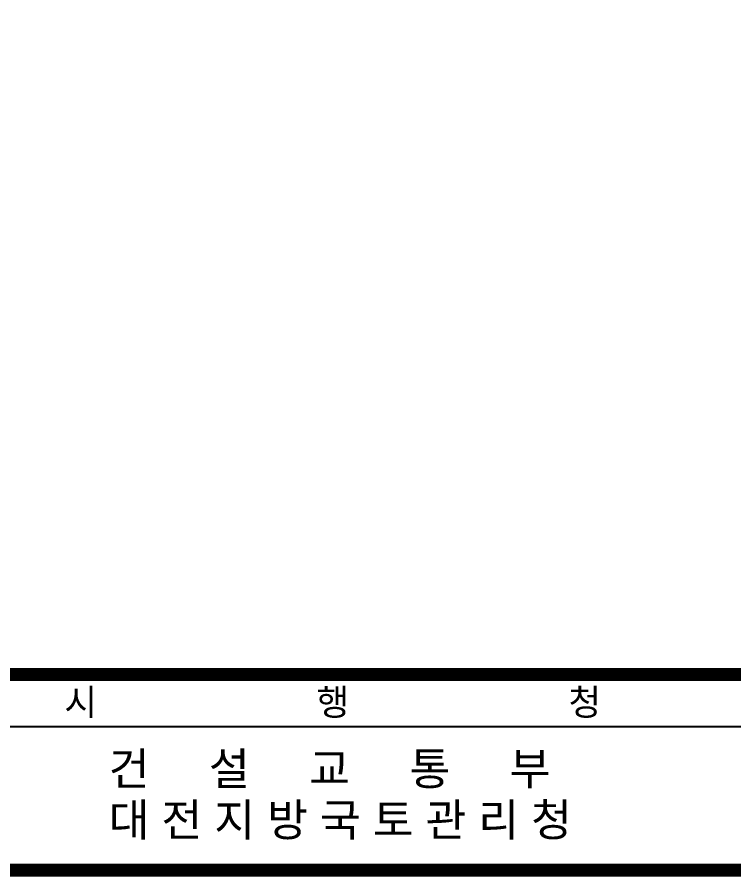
# Model space of a CAD drawing. Extents: x -20 to 861, y -20 to 614.
# Drawn here: x 200.2 to 310, y 15.6 to 147.4 of the extents above; entities that cross this region are included whole.
import ezdxf

# ---------------------------------------------------------------- set-up
doc = ezdxf.new("R2010")
doc.units = 0
doc.header["$LTSCALE"] = 10
doc.header["$MEASUREMENT"] = 0
doc.layers.add('2', color=2, linetype='CONTINUOUS')
doc.styles.add('STYLE1', font='H2HDRM.TTF')
doc.styles.add('ZOOMING', font='romanc.shx', dxfattribs={"bigfont": 'whgtxt.shx'})

msp = doc.modelspace()

# ---------------------------------------------------------------- linework, layer by layer
at = {"layer": '2'}
msp.add_line((312.25, 38.6), (42.25, 38.6), dxfattribs=at)
at = {"layer": '2', "const_width": 2}
msp.add_lwpolyline([(42.25, 577.4), (822.25, 577.4), (822.25, 16.6), (42.25, 16.6)], close=True, dxfattribs=at)
msp.add_lwpolyline([(42.25, 46.6), (822.25, 46.6)], dxfattribs=at)

# ---------------------------------------------------------------- texts
at = {"layer": '2', "style": 'STYLE1'}
for s, p in [('건     설     교     통     부', (214.25, 29.68)), ('대 전 지 방 국 토 관 리 청', (214.25, 21.84))]:
    msp.add_text(s, height=5, dxfattribs=at).set_placement(p)
at = {"layer": '2', "insert": (207.47, 44.37), "char_height": 4, "attachment_point": 1, "style": 'ZOOMING'}
msp.add_mtext('\\f돋움체|b0|i0|c129|p49;시             행             청 ', dxfattribs=at)

doc.saveas('drawing.dxf')
